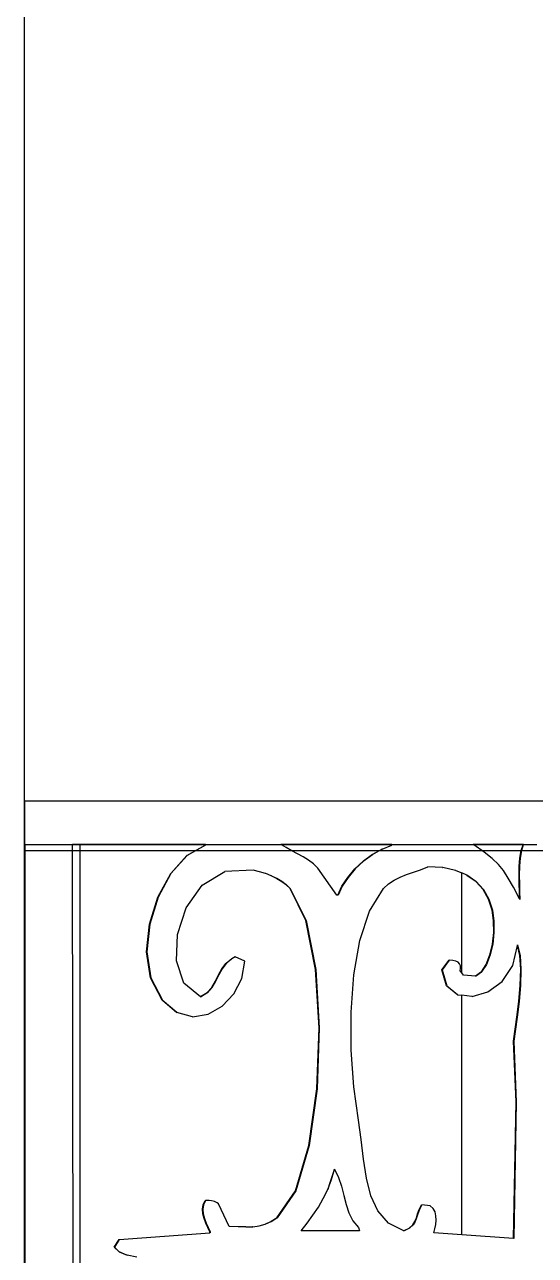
# Model space of a CAD drawing. Header units: inches. Extents: x 1397 to 20304, y -27267 to -746.
# Drawn here: x 2990.55 to 3000.76, y -9092.24 to -9067.66 of the extents above; entities that cross this region are included whole.
import ezdxf

# ---------------------------------------------------------------- set-up
doc = ezdxf.new("R2010")
doc.units = ezdxf.units.IN
doc.header["$LTSCALE"] = 17
doc.header["$MEASUREMENT"] = 0
doc.layers.add('OUTLINE', color=1, linetype='Continuous', lineweight=25)

# ---------------------------------------------------------------- blocks, each defined once
blk = doc.blocks.new('kk')
for p, q in [((-1759, -2491.1), (-1656.537, -2491.1)), ((-1758.995, -2491.965), (-1758.995, -2491.1)), ((-1758.995, -2491.1), (-1757.89, -2491.1)), ((-1757.89, -2491.1), (-1750.266, -2491.1)), ((-1750.266, -2491.1), (-1748.633, -2491.1)), ((-1759, -2522.283), (-1759, -2491.965)), ((-1758.995, -2491.965), (-1759, -2491.965)), ((-1758.995, -2491.976), (-1758.995, -2491.965)), ((-1758.04, -2491.976), (-1758.995, -2491.976)), ((-1758.995, -2491.976), (-1758.995, -2506.258)), ((-1758.04, -2491.976), (-1758.04, -2491.965)), ((-1758.04, -2491.965), (-1757.89, -2491.965)), ((-1758.027, -2506.258), (-1758.04, -2491.976)), ((-1757.89, -2491.976), (-1758.04, -2491.976)), ((-1757.89, -2491.976), (-1757.89, -2491.965)), ((-1757.89, -2491.965), (-1755.393, -2491.965)), ((-1757.89, -2518.067), (-1757.89, -2491.976)), ((-1755.393, -2491.976), (-1757.89, -2491.976)), ((-1755.393, -2491.976), (-1755.393, -2491.965)), ((-1755.393, -2491.965), (-1755.388, -2491.965)), ((-1755.393, -2491.986), (-1755.393, -2491.976)), ((-1755.388, -2491.976), (-1755.393, -2491.976)), ((-1755.388, -2491.965), (-1755.388, -2491.976)), ((-1753.866, -2491.976), (-1755.388, -2491.976)), ((-1755.388, -2491.976), (-1755.388, -2491.986)), ((-1753.866, -2491.976), (-1753.883, -2491.965)), ((-1753.883, -2491.965), (-1751.666, -2491.965)), ((-1753.776, -2492.033), (-1753.866, -2491.976)), ((-1751.666, -2491.976), (-1753.866, -2491.976)), ((-1751.666, -2491.976), (-1751.666, -2491.965)), ((-1751.666, -2491.965), (-1751.662, -2491.965)), ((-1751.666, -2491.986), (-1751.666, -2491.976)), ((-1751.662, -2491.976), (-1751.666, -2491.976)), ((-1751.662, -2491.965), (-1751.662, -2491.976)), ((-1750.022, -2491.976), (-1751.662, -2491.976)), ((-1751.662, -2491.976), (-1751.662, -2491.986)), ((-1750.022, -2491.976), (-1750.037, -2491.965)), ((-1750.037, -2491.965), (-1749.039, -2491.965)), ((-1749.82, -2492.121), (-1750.022, -2491.976)), ((-1749.042, -2491.976), (-1750.022, -2491.976)), ((-1749.08, -2492.091), (-1749.042, -2491.976)), ((-1749.038, -2491.976), (-1749.075, -2492.091)), ((-1749.042, -2491.976), (-1749.039, -2491.965)), ((-1749.038, -2491.976), (-1749.042, -2491.976)), ((-1749.039, -2491.965), (-1749.034, -2491.965)), ((-1749.034, -2491.965), (-1749.038, -2491.976)), ((-1748.769, -2491.976), (-1749.038, -2491.976)), ((-1756.08, -2492.551), (-1755.758, -2492.189)), ((-1755.753, -2492.189), (-1756.076, -2492.551)), ((-1755.758, -2492.189), (-1755.393, -2491.986)), ((-1755.753, -2492.189), (-1755.758, -2492.189)), ((-1755.388, -2491.986), (-1755.753, -2492.189)), ((-1755.388, -2491.986), (-1755.393, -2491.986)), ((-1753.663, -2492.095), (-1753.776, -2492.033)), ((-1753.549, -2492.155), (-1753.663, -2492.095)), ((-1753.437, -2492.216), (-1753.549, -2492.155)), ((-1753.33, -2492.282), (-1753.437, -2492.216)), ((-1752.235, -2492.304), (-1752.053, -2492.17)), ((-1752.048, -2492.17), (-1752.23, -2492.304)), ((-1752.053, -2492.17), (-1751.862, -2492.062)), ((-1752.048, -2492.17), (-1752.053, -2492.17)), ((-1751.857, -2492.062), (-1752.048, -2492.17)), ((-1751.857, -2492.062), (-1751.862, -2492.062)), ((-1751.857, -2492.062), (-1751.666, -2491.986)), ((-1751.662, -2491.986), (-1751.666, -2491.986)), ((-1749.657, -2492.25), (-1749.82, -2492.121)), ((-1749.105, -2492.241), (-1749.08, -2492.091)), ((-1749.075, -2492.091), (-1749.1, -2492.241)), ((-1749.075, -2492.091), (-1749.08, -2492.091)), ((-1753.231, -2492.355), (-1753.33, -2492.282)), ((-1753.143, -2492.441), (-1753.231, -2492.355)), ((-1752.761, -2492.981), (-1753.143, -2492.441)), ((-1752.544, -2492.627), (-1752.4, -2492.459)), ((-1752.396, -2492.459), (-1752.539, -2492.627)), ((-1752.4, -2492.459), (-1752.235, -2492.304)), ((-1752.396, -2492.459), (-1752.4, -2492.459)), ((-1752.23, -2492.304), (-1752.396, -2492.459)), ((-1752.23, -2492.304), (-1752.235, -2492.304)), ((-1751.093, -2492.476), (-1750.946, -2492.419)), ((-1750.65, -2492.433), (-1750.946, -2492.419)), ((-1750.65, -2492.433), (-1750.645, -2492.433)), ((-1750.389, -2492.488), (-1750.645, -2492.433)), ((-1749.532, -2492.369), (-1749.657, -2492.25)), ((-1749.431, -2492.493), (-1749.532, -2492.369)), ((-1749.121, -2492.58), (-1749.118, -2492.406)), ((-1749.118, -2492.406), (-1749.105, -2492.241)), ((-1749.113, -2492.406), (-1749.118, -2492.406)), ((-1749.113, -2492.406), (-1749.117, -2492.58)), ((-1749.1, -2492.241), (-1749.113, -2492.406)), ((-1749.1, -2492.241), (-1749.105, -2492.241)), ((-1756.337, -2493.024), (-1756.08, -2492.551)), ((-1756.076, -2492.551), (-1756.332, -2493.024)), ((-1756.076, -2492.551), (-1756.08, -2492.551)), ((-1755.451, -2492.785), (-1755, -2492.507)), ((-1754.433, -2492.484), (-1755, -2492.507)), ((-1754.31, -2492.515), (-1754.433, -2492.484)), ((-1754.305, -2492.515), (-1754.31, -2492.515)), ((-1754.188, -2492.552), (-1754.305, -2492.515)), ((-1754.183, -2492.552), (-1754.188, -2492.552)), ((-1754.071, -2492.597), (-1754.183, -2492.552)), ((-1753.963, -2492.649), (-1754.071, -2492.597)), ((-1754.067, -2492.597), (-1754.071, -2492.597)), ((-1754.067, -2492.597), (-1753.958, -2492.649)), ((-1753.864, -2492.708), (-1753.963, -2492.649)), ((-1753.958, -2492.649), (-1753.963, -2492.649)), ((-1753.958, -2492.649), (-1753.859, -2492.708)), ((-1753.774, -2492.776), (-1753.864, -2492.708)), ((-1753.859, -2492.708), (-1753.864, -2492.708)), ((-1753.859, -2492.708), (-1753.77, -2492.776)), ((-1752.66, -2492.803), (-1752.544, -2492.627)), ((-1752.539, -2492.627), (-1752.655, -2492.803)), ((-1752.539, -2492.627), (-1752.544, -2492.627)), ((-1751.729, -2492.756), (-1751.618, -2492.681)), ((-1751.618, -2492.681), (-1751.498, -2492.622)), ((-1751.498, -2492.622), (-1751.37, -2492.571)), ((-1751.37, -2492.571), (-1751.093, -2492.476)), ((-1750.385, -2492.488), (-1750.389, -2492.488)), ((-1750.385, -2492.488), (-1750.266, -2492.539)), ((-1750.266, -2494.536), (-1750.266, -2492.539)), ((-1750.167, -2492.58), (-1750.266, -2492.539)), ((-1749.983, -2492.709), (-1750.167, -2492.58)), ((-1750.162, -2492.58), (-1750.167, -2492.58)), ((-1750.162, -2492.58), (-1749.978, -2492.709)), ((-1749.837, -2492.871), (-1749.983, -2492.709)), ((-1749.978, -2492.709), (-1749.983, -2492.709)), ((-1749.978, -2492.709), (-1749.833, -2492.871)), ((-1749.337, -2492.641), (-1749.431, -2492.493)), ((-1749.234, -2492.826), (-1749.337, -2492.641)), ((-1749.119, -2492.753), (-1749.121, -2492.58)), ((-1749.117, -2492.58), (-1749.121, -2492.58)), ((-1749.117, -2492.58), (-1749.115, -2492.753)), ((-1755.771, -2493.234), (-1755.451, -2492.785)), ((-1753.697, -2492.851), (-1753.774, -2492.776)), ((-1753.77, -2492.776), (-1753.774, -2492.776)), ((-1753.77, -2492.776), (-1753.692, -2492.851)), ((-1753.379, -2493.491), (-1753.697, -2492.851)), ((-1753.692, -2492.851), (-1753.697, -2492.851)), ((-1753.692, -2492.851), (-1753.375, -2493.491)), ((-1752.741, -2492.981), (-1752.66, -2492.803)), ((-1752.655, -2492.803), (-1752.737, -2492.981)), ((-1752.655, -2492.803), (-1752.66, -2492.803)), ((-1752.107, -2493.301), (-1751.829, -2492.851)), ((-1751.829, -2492.851), (-1751.729, -2492.756)), ((-1749.73, -2493.063), (-1749.837, -2492.871)), ((-1749.833, -2492.871), (-1749.837, -2492.871)), ((-1749.833, -2492.871), (-1749.725, -2493.063)), ((-1749.111, -2493.058), (-1749.234, -2492.826)), ((-1749.114, -2492.918), (-1749.119, -2492.753)), ((-1749.115, -2492.753), (-1749.119, -2492.753)), ((-1749.115, -2492.753), (-1749.11, -2492.918)), ((-1749.111, -2493.058), (-1749.114, -2492.918)), ((-1749.11, -2492.918), (-1749.114, -2492.918)), ((-1749.11, -2492.918), (-1749.106, -2493.068)), ((-1756.505, -2493.561), (-1756.337, -2493.024)), ((-1756.332, -2493.024), (-1756.5, -2493.561)), ((-1756.332, -2493.024), (-1756.337, -2493.024)), ((-1752.741, -2492.981), (-1752.761, -2492.981)), ((-1752.737, -2492.981), (-1752.741, -2492.981)), ((-1749.66, -2493.284), (-1749.73, -2493.063)), ((-1749.725, -2493.063), (-1749.73, -2493.063)), ((-1749.725, -2493.063), (-1749.655, -2493.284)), ((-1749.106, -2493.068), (-1749.111, -2493.058)), ((-1755.947, -2493.766), (-1755.771, -2493.234)), ((-1752.303, -2493.89), (-1752.107, -2493.301)), ((-1749.63, -2493.497), (-1749.66, -2493.284)), ((-1749.655, -2493.284), (-1749.66, -2493.284)), ((-1749.655, -2493.284), (-1749.626, -2493.497)), ((-1756.562, -2494.115), (-1756.505, -2493.561)), ((-1756.5, -2493.561), (-1756.558, -2494.115)), ((-1756.5, -2493.561), (-1756.505, -2493.561)), ((-1753.187, -2494.464), (-1753.379, -2493.491)), ((-1753.375, -2493.491), (-1753.379, -2493.491)), ((-1753.375, -2493.491), (-1753.183, -2494.464)), ((-1749.629, -2493.727), (-1749.63, -2493.497)), ((-1749.626, -2493.497), (-1749.63, -2493.497)), ((-1749.626, -2493.497), (-1749.624, -2493.727)), ((-1755.967, -2494.297), (-1755.947, -2493.766)), ((-1752.424, -2494.576), (-1752.303, -2493.89)), ((-1749.653, -2493.958), (-1749.629, -2493.727)), ((-1749.624, -2493.727), (-1749.649, -2493.958)), ((-1749.624, -2493.727), (-1749.629, -2493.727)), ((-1756.486, -2494.636), (-1756.562, -2494.115)), ((-1756.558, -2494.115), (-1756.562, -2494.115)), ((-1756.558, -2494.115), (-1756.481, -2494.636)), ((-1749.777, -2494.366), (-1749.703, -2494.176)), ((-1749.699, -2494.176), (-1749.773, -2494.366)), ((-1749.703, -2494.176), (-1749.653, -2493.958)), ((-1749.699, -2494.176), (-1749.703, -2494.176)), ((-1749.649, -2493.958), (-1749.699, -2494.176)), ((-1749.649, -2493.958), (-1749.653, -2493.958)), ((-1749.246, -2494.387), (-1749.156, -2493.985)), ((-1749.156, -2493.985), (-1749.154, -2493.976)), ((-1749.105, -2494.188), (-1749.156, -2493.985)), ((-1749.154, -2493.976), (-1749.101, -2494.188)), ((-1749.089, -2494.465), (-1749.105, -2494.188)), ((-1749.101, -2494.188), (-1749.105, -2494.188)), ((-1749.101, -2494.188), (-1749.084, -2494.465)), ((-1755.817, -2494.742), (-1755.967, -2494.297)), ((-1755.06, -2494.453), (-1754.978, -2494.344)), ((-1754.973, -2494.344), (-1755.055, -2494.453)), ((-1754.978, -2494.344), (-1754.867, -2494.257)), ((-1754.973, -2494.344), (-1754.978, -2494.344)), ((-1754.863, -2494.257), (-1754.973, -2494.344)), ((-1754.867, -2494.257), (-1754.796, -2494.213)), ((-1754.863, -2494.257), (-1754.867, -2494.257)), ((-1754.793, -2494.215), (-1754.863, -2494.257)), ((-1754.796, -2494.213), (-1754.793, -2494.215)), ((-1754.791, -2494.213), (-1754.793, -2494.215)), ((-1754.6, -2494.3), (-1754.791, -2494.213)), ((-1754.661, -2494.647), (-1754.6, -2494.3)), ((-1750.663, -2494.473), (-1750.52, -2494.278)), ((-1750.515, -2494.278), (-1750.659, -2494.473)), ((-1750.515, -2494.278), (-1750.52, -2494.278)), ((-1750.515, -2494.278), (-1750.514, -2494.279)), ((-1750.442, -2494.285), (-1750.514, -2494.279)), ((-1750.384, -2494.299), (-1750.442, -2494.285)), ((-1750.34, -2494.322), (-1750.384, -2494.299)), ((-1750.31, -2494.353), (-1750.34, -2494.322)), ((-1750.294, -2494.393), (-1750.31, -2494.353)), ((-1750.291, -2494.44), (-1750.294, -2494.393)), ((-1749.875, -2494.514), (-1749.777, -2494.366)), ((-1749.773, -2494.366), (-1749.87, -2494.514)), ((-1749.773, -2494.366), (-1749.777, -2494.366)), ((-1749.46, -2494.704), (-1749.246, -2494.387)), ((-1756.253, -2495.078), (-1756.486, -2494.636)), ((-1756.481, -2494.636), (-1756.486, -2494.636)), ((-1756.481, -2494.636), (-1756.248, -2495.078)), ((-1755.189, -2494.702), (-1755.125, -2494.576)), ((-1755.121, -2494.576), (-1755.184, -2494.702)), ((-1755.125, -2494.576), (-1755.06, -2494.453)), ((-1755.121, -2494.576), (-1755.125, -2494.576)), ((-1755.055, -2494.453), (-1755.121, -2494.576)), ((-1755.055, -2494.453), (-1755.06, -2494.453)), ((-1754.819, -2494.956), (-1754.661, -2494.647)), ((-1753.116, -2495.631), (-1753.187, -2494.464)), ((-1753.183, -2494.464), (-1753.187, -2494.464)), ((-1753.183, -2494.464), (-1753.112, -2495.631)), ((-1752.479, -2495.32), (-1752.424, -2494.576)), ((-1750.569, -2494.796), (-1750.663, -2494.473)), ((-1750.659, -2494.473), (-1750.663, -2494.473)), ((-1750.659, -2494.473), (-1750.564, -2494.796)), ((-1750.3, -2494.495), (-1750.291, -2494.44)), ((-1750.266, -2494.536), (-1750.3, -2494.495)), ((-1750.229, -2494.581), (-1750.266, -2494.536)), ((-1749.994, -2494.602), (-1750.229, -2494.581)), ((-1749.994, -2494.602), (-1749.875, -2494.514)), ((-1749.99, -2494.603), (-1749.994, -2494.602)), ((-1749.87, -2494.514), (-1749.99, -2494.603)), ((-1749.87, -2494.514), (-1749.875, -2494.514)), ((-1749.099, -2494.779), (-1749.089, -2494.465)), ((-1749.084, -2494.465), (-1749.094, -2494.779)), ((-1749.084, -2494.465), (-1749.089, -2494.465)), ((-1755.486, -2495.012), (-1755.817, -2494.742)), ((-1755.357, -2494.93), (-1755.261, -2494.823)), ((-1755.257, -2494.823), (-1755.353, -2494.93)), ((-1755.261, -2494.823), (-1755.189, -2494.702)), ((-1755.257, -2494.823), (-1755.261, -2494.823)), ((-1755.184, -2494.702), (-1755.257, -2494.823)), ((-1755.184, -2494.702), (-1755.189, -2494.702)), ((-1750.353, -2494.97), (-1750.569, -2494.796)), ((-1750.564, -2494.796), (-1750.569, -2494.796)), ((-1750.564, -2494.796), (-1750.348, -2494.97)), ((-1750.06, -2495.006), (-1749.747, -2494.913)), ((-1749.747, -2494.913), (-1749.46, -2494.704)), ((-1749.127, -2495.106), (-1749.099, -2494.779)), ((-1749.094, -2494.779), (-1749.122, -2495.106)), ((-1749.094, -2494.779), (-1749.099, -2494.779)), ((-1755.961, -2495.323), (-1756.253, -2495.078)), ((-1756.248, -2495.078), (-1756.253, -2495.078)), ((-1756.248, -2495.078), (-1755.956, -2495.323)), ((-1755.486, -2495.012), (-1755.357, -2494.93)), ((-1755.484, -2495.013), (-1755.486, -2495.012)), ((-1755.353, -2494.93), (-1755.484, -2495.013)), ((-1755.353, -2494.93), (-1755.357, -2494.93)), ((-1755.052, -2495.201), (-1754.819, -2494.956)), ((-1750.348, -2494.97), (-1750.353, -2494.97)), ((-1750.348, -2494.97), (-1750.266, -2494.98)), ((-1750.266, -2499.765), (-1750.266, -2494.98)), ((-1750.064, -2495.006), (-1750.266, -2494.98)), ((-1750.063, -2495.005), (-1750.064, -2495.006)), ((-1750.06, -2495.006), (-1750.063, -2495.005)), ((-1749.164, -2495.419), (-1749.127, -2495.106)), ((-1749.122, -2495.106), (-1749.16, -2495.419)), ((-1749.122, -2495.106), (-1749.127, -2495.106)), ((-1755.956, -2495.323), (-1755.961, -2495.323)), ((-1755.649, -2495.409), (-1755.956, -2495.323)), ((-1755.646, -2495.408), (-1755.649, -2495.409)), ((-1755.644, -2495.409), (-1755.646, -2495.408)), ((-1755.644, -2495.409), (-1755.334, -2495.36)), ((-1755.334, -2495.36), (-1755.052, -2495.201)), ((-1752.476, -2496.079), (-1752.479, -2495.32)), ((-1749.23, -2495.9), (-1749.164, -2495.419)), ((-1749.16, -2495.419), (-1749.225, -2495.9)), ((-1749.16, -2495.419), (-1749.164, -2495.419)), ((-1753.162, -2496.85), (-1753.116, -2495.631)), ((-1753.112, -2495.631), (-1753.158, -2496.85)), ((-1753.112, -2495.631), (-1753.116, -2495.631)), ((-1749.182, -2497.111), (-1749.23, -2495.9)), ((-1749.225, -2495.9), (-1749.23, -2495.9)), ((-1749.225, -2495.9), (-1749.177, -2497.111)), ((-1752.424, -2496.812), (-1752.476, -2496.079)), ((-1753.321, -2497.982), (-1753.162, -2496.85)), ((-1753.158, -2496.85), (-1753.316, -2497.982)), ((-1753.158, -2496.85), (-1753.162, -2496.85)), ((-1752.331, -2497.478), (-1752.424, -2496.812)), ((-1749.23, -2499.835), (-1749.182, -2497.111)), ((-1749.177, -2497.111), (-1749.225, -2499.835)), ((-1749.177, -2497.111), (-1749.182, -2497.111)), ((-1752.276, -2497.86), (-1752.331, -2497.478)), ((-1752.23, -2498.251), (-1752.276, -2497.86)), ((-1753.588, -2498.886), (-1753.321, -2497.982)), ((-1753.316, -2497.982), (-1753.584, -2498.886)), ((-1753.316, -2497.982), (-1753.321, -2497.982)), ((-1752.172, -2498.631), (-1752.23, -2498.251)), ((-1752.841, -2498.549), (-1752.913, -2498.767)), ((-1752.841, -2498.549), (-1752.873, -2498.662)), ((-1752.869, -2498.662), (-1752.808, -2498.451)), ((-1752.808, -2498.451), (-1752.841, -2498.549)), ((-1752.808, -2498.451), (-1752.729, -2498.619)), ((-1753.032, -2499.041), (-1752.944, -2498.858)), ((-1752.944, -2498.858), (-1752.869, -2498.662)), ((-1752.913, -2498.767), (-1752.944, -2498.858)), ((-1752.873, -2498.662), (-1752.913, -2498.767)), ((-1752.869, -2498.662), (-1752.873, -2498.662)), ((-1752.729, -2498.619), (-1752.671, -2498.796)), ((-1752.671, -2498.796), (-1752.624, -2498.978)), ((-1752.083, -2498.984), (-1752.172, -2498.631)), ((-1755.432, -2499.163), (-1755.393, -2499.078)), ((-1755.388, -2499.078), (-1755.428, -2499.163)), ((-1755.393, -2499.078), (-1755.388, -2499.078)), ((-1755.364, -2499.078), (-1755.388, -2499.078)), ((-1755.31, -2499.08), (-1755.364, -2499.078)), ((-1755.268, -2499.084), (-1755.31, -2499.08)), ((-1755.235, -2499.091), (-1755.268, -2499.084)), ((-1755.208, -2499.1), (-1755.235, -2499.091)), ((-1755.182, -2499.111), (-1755.208, -2499.1)), ((-1753.96, -2499.424), (-1753.588, -2498.886)), ((-1753.584, -2498.886), (-1753.955, -2499.424)), ((-1753.584, -2498.886), (-1753.588, -2498.886)), ((-1753.131, -2499.212), (-1753.032, -2499.041)), ((-1752.624, -2498.978), (-1752.577, -2499.156)), ((-1751.942, -2499.289), (-1752.083, -2498.984)), ((-1755.445, -2499.253), (-1755.432, -2499.163)), ((-1755.437, -2499.345), (-1755.445, -2499.253)), ((-1755.441, -2499.253), (-1755.445, -2499.253)), ((-1755.428, -2499.163), (-1755.441, -2499.253)), ((-1755.441, -2499.253), (-1755.432, -2499.345)), ((-1755.413, -2499.439), (-1755.437, -2499.345)), ((-1755.432, -2499.345), (-1755.437, -2499.345)), ((-1755.428, -2499.163), (-1755.432, -2499.163)), ((-1755.432, -2499.345), (-1755.408, -2499.439)), ((-1755.156, -2499.126), (-1755.182, -2499.111)), ((-1755.126, -2499.143), (-1755.156, -2499.126)), ((-1754.911, -2499.597), (-1755.126, -2499.143)), ((-1753.239, -2499.375), (-1753.131, -2499.212)), ((-1752.577, -2499.156), (-1752.52, -2499.327)), ((-1752.52, -2499.327), (-1752.441, -2499.483)), ((-1751.729, -2499.529), (-1751.942, -2499.289)), ((-1751.173, -2499.425), (-1751.149, -2499.344)), ((-1751.145, -2499.344), (-1751.168, -2499.425)), ((-1751.149, -2499.344), (-1751.119, -2499.257)), ((-1751.145, -2499.344), (-1751.149, -2499.344)), ((-1751.114, -2499.257), (-1751.145, -2499.344)), ((-1751.119, -2499.257), (-1751.069, -2499.165)), ((-1751.114, -2499.257), (-1751.119, -2499.257)), ((-1751.065, -2499.165), (-1751.114, -2499.257)), ((-1751.069, -2499.165), (-1751.065, -2499.165)), ((-1750.897, -2499.186), (-1751.065, -2499.165)), ((-1750.838, -2499.238), (-1750.897, -2499.186)), ((-1750.801, -2499.305), (-1750.838, -2499.238)), ((-1750.782, -2499.384), (-1750.801, -2499.305)), ((-1755.378, -2499.531), (-1755.413, -2499.439)), ((-1755.408, -2499.439), (-1755.413, -2499.439)), ((-1755.408, -2499.439), (-1755.373, -2499.531)), ((-1755.338, -2499.62), (-1755.378, -2499.531)), ((-1755.373, -2499.531), (-1755.378, -2499.531)), ((-1755.373, -2499.531), (-1755.333, -2499.62)), ((-1754.44, -2499.602), (-1754.315, -2499.584)), ((-1754.311, -2499.584), (-1754.315, -2499.584)), ((-1754.311, -2499.584), (-1754.194, -2499.55)), ((-1754.194, -2499.55), (-1754.077, -2499.498)), ((-1754.189, -2499.55), (-1754.194, -2499.55)), ((-1754.072, -2499.498), (-1754.189, -2499.55)), ((-1754.077, -2499.498), (-1753.96, -2499.424)), ((-1754.072, -2499.498), (-1754.077, -2499.498)), ((-1753.955, -2499.424), (-1754.072, -2499.498)), ((-1753.955, -2499.424), (-1753.96, -2499.424)), ((-1753.477, -2499.684), (-1753.355, -2499.531)), ((-1753.355, -2499.531), (-1753.239, -2499.375)), ((-1752.441, -2499.483), (-1752.331, -2499.619)), ((-1751.425, -2499.682), (-1751.729, -2499.529)), ((-1751.317, -2499.629), (-1751.245, -2499.567)), ((-1751.24, -2499.567), (-1751.312, -2499.629)), ((-1751.245, -2499.567), (-1751.201, -2499.499)), ((-1751.24, -2499.567), (-1751.245, -2499.567)), ((-1751.196, -2499.499), (-1751.24, -2499.567)), ((-1751.201, -2499.499), (-1751.173, -2499.425)), ((-1751.196, -2499.499), (-1751.201, -2499.499)), ((-1751.168, -2499.425), (-1751.196, -2499.499)), ((-1751.168, -2499.425), (-1751.173, -2499.425)), ((-1750.804, -2499.646), (-1750.787, -2499.559)), ((-1750.787, -2499.559), (-1750.778, -2499.47)), ((-1750.778, -2499.47), (-1750.782, -2499.384)), ((-1757.108, -2499.857), (-1755.297, -2499.727)), ((-1755.297, -2499.705), (-1755.338, -2499.62)), ((-1755.333, -2499.62), (-1755.338, -2499.62)), ((-1755.333, -2499.62), (-1755.293, -2499.705)), ((-1755.297, -2499.727), (-1755.297, -2499.705)), ((-1755.293, -2499.705), (-1755.297, -2499.705)), ((-1755.293, -2499.727), (-1755.297, -2499.727)), ((-1755.293, -2499.705), (-1755.293, -2499.727)), ((-1754.736, -2499.605), (-1754.911, -2499.597)), ((-1754.58, -2499.608), (-1754.736, -2499.605)), ((-1754.58, -2499.608), (-1754.444, -2499.602)), ((-1754.44, -2499.602), (-1754.444, -2499.602)), ((-1752.307, -2499.684), (-1753.477, -2499.684)), ((-1752.331, -2499.619), (-1752.307, -2499.684)), ((-1751.425, -2499.682), (-1751.317, -2499.629)), ((-1751.423, -2499.684), (-1751.425, -2499.682)), ((-1751.312, -2499.629), (-1751.423, -2499.684)), ((-1751.312, -2499.629), (-1751.317, -2499.629)), ((-1750.826, -2499.727), (-1750.804, -2499.646)), ((-1750.266, -2499.765), (-1750.826, -2499.727)), ((-1749.23, -2499.835), (-1750.266, -2499.765)), ((-1749.225, -2499.835), (-1749.23, -2499.835)), ((-1757.208, -2500.008), (-1757.113, -2499.857)), ((-1757.113, -2500.103), (-1757.208, -2500.008)), ((-1757.204, -2500.008), (-1757.208, -2500.008)), ((-1757.108, -2499.857), (-1757.204, -2500.008)), ((-1757.204, -2500.008), (-1757.108, -2500.103)), ((-1757.108, -2499.857), (-1757.113, -2499.857)), ((-1756.956, -2500.171), (-1757.113, -2500.103)), ((-1757.108, -2500.103), (-1757.113, -2500.103)), ((-1757.108, -2500.103), (-1756.951, -2500.171)), ((-1756.951, -2500.171), (-1756.956, -2500.171)), ((-1756.756, -2500.214), (-1756.951, -2500.171))]:
    blk.add_line(p, q)

msp = doc.modelspace()

# ---------------------------------------------------------------- linework, layer by layer
at = {"layer": 'OUTLINE'}
msp.add_lwpolyline([(3002.555, -9054.163), (3002.555, -9084.163), (2990.555, -9084.163), (2990.555, -9054.163)], dxfattribs=at)

# ---------------------------------------------------------------- block references
msp.add_blockref('kk', (4749.555, -6592.063), dxfattribs=at)

doc.saveas('drawing.dxf')
